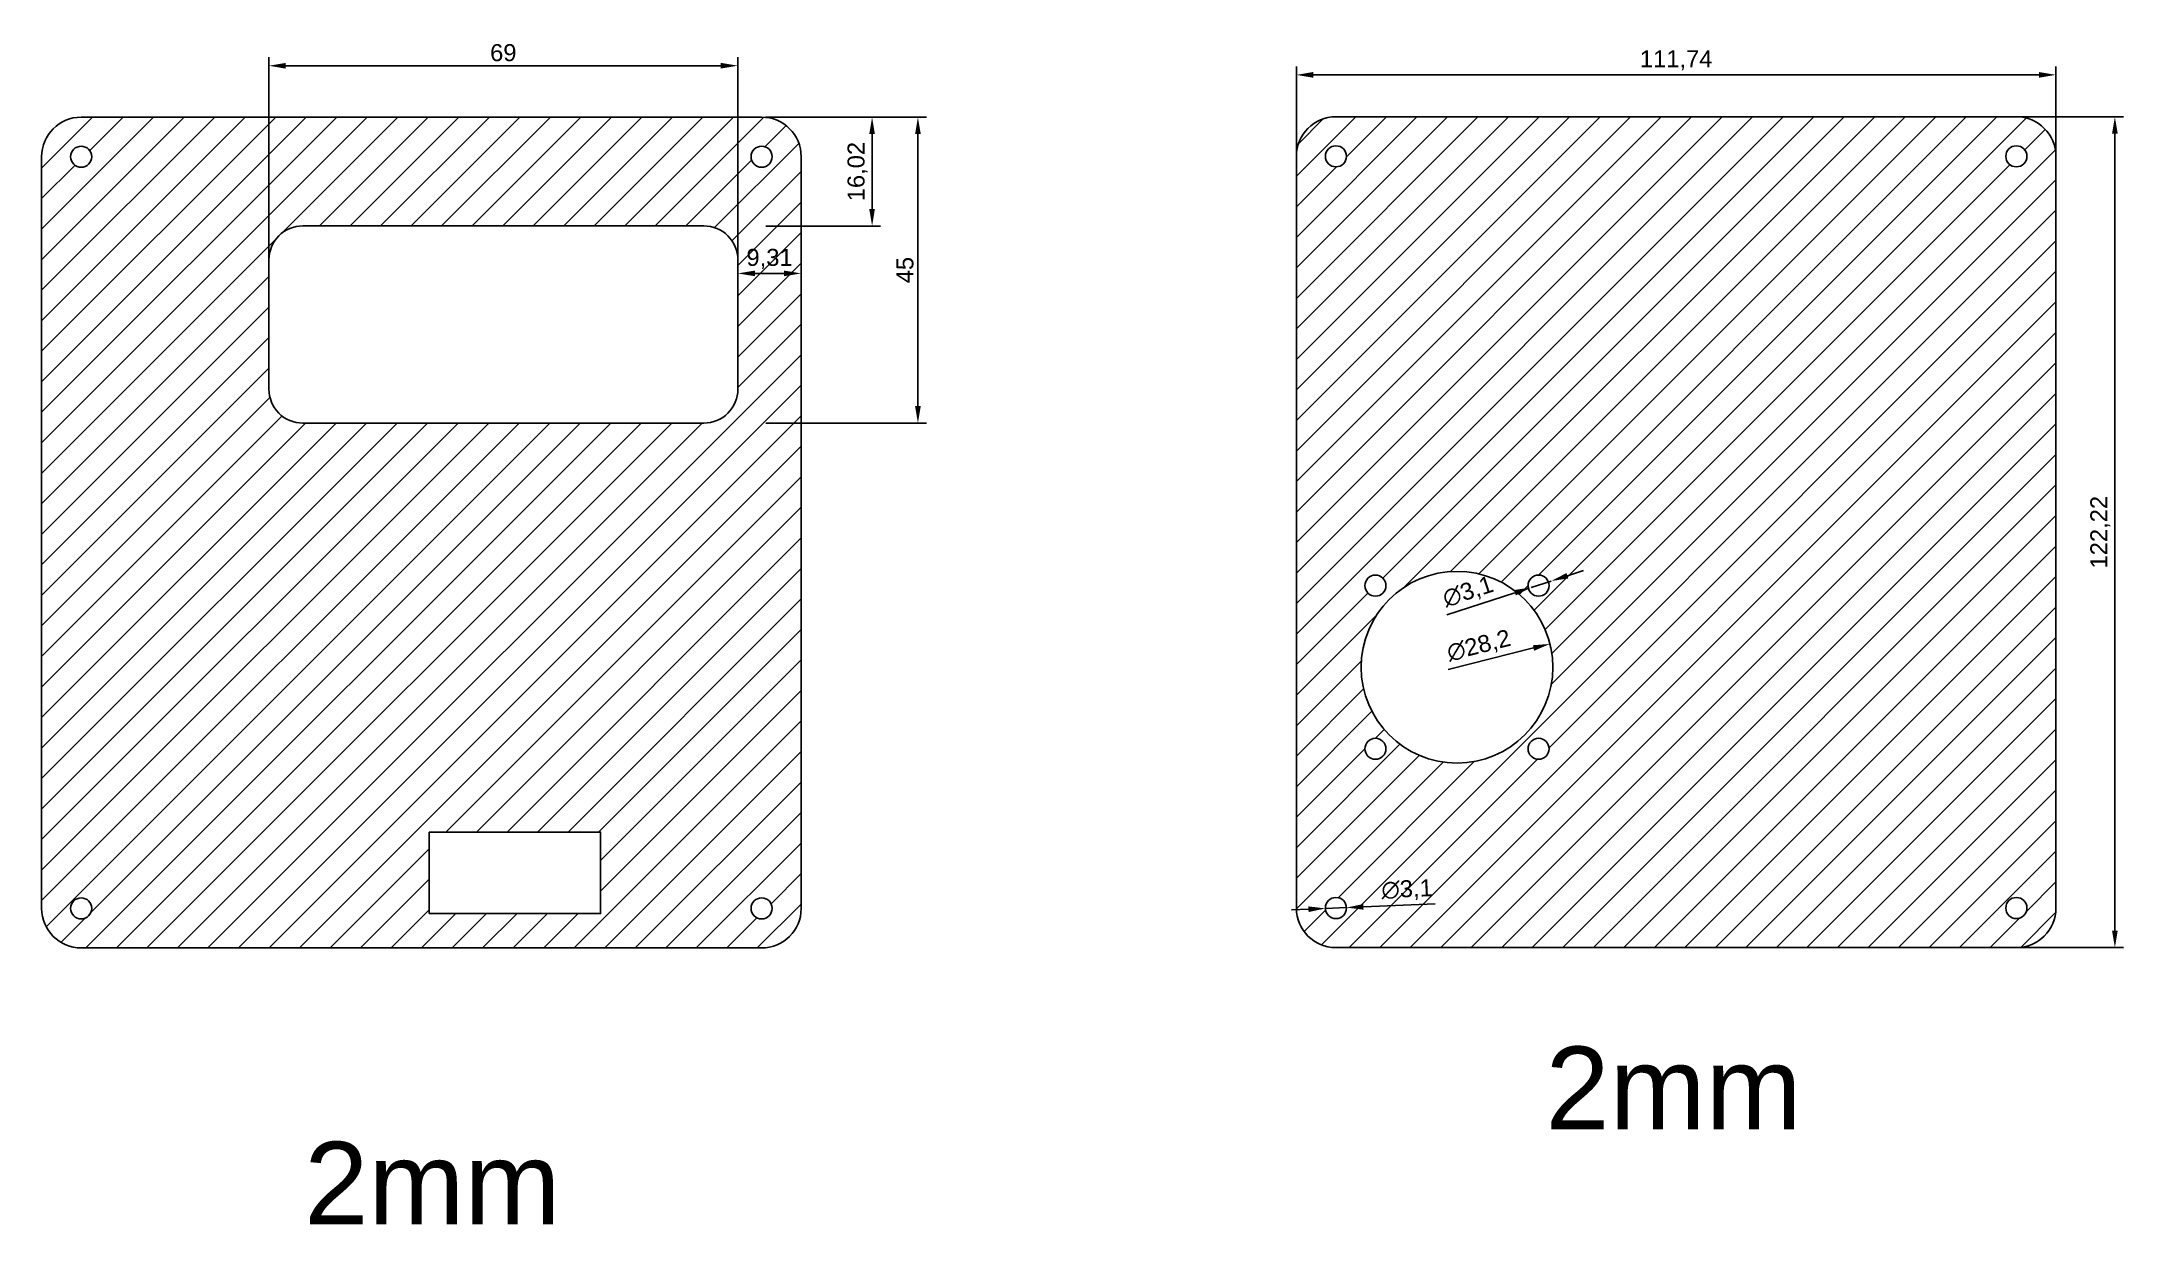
# Model space of a CAD drawing. Header units: millimetres. Extents: x 90 to 396, y 47 to 221.
import ezdxf

# ---------------------------------------------------------------- set-up
doc = ezdxf.new("R2010")
doc.units = ezdxf.units.MM
doc.styles.get("Standard").update_dxf_attribs({"font": 'arial.ttf'})
doc.dimstyles.new('ISO-25', dxfattribs={"dimtxt": 2.5, "dimasz": 2.5, "dimexe": 1.25, "dimexo": 0.625, "dimtad": 1, "dimtxsty": 'Standard', "dimcen": 2.5, "dimadec": 0, "dimazin": 0, "dimtfac": 1, "dimtmove": 0, "dimatfit": 3, "dimfxl": 1, "dimarcsym": 0})

# ---------------------------------------------------------------- blocks, each defined once
blk = doc.blocks.new('*D16')
at = {"color": 0, "lineweight": -2, "transparency": 16777216}
for p, q in [((192.65, 187.6), (192.65, 188.23)), ((195.15, 186.98), (199.46, 186.98)), ((201.96, 166.58), (201.96, 188.23))]:
    blk.add_line(p, q, dxfattribs=at)
at = {"color": 0, "transparency": 16777216}
for points in [[(195.15, 187.4), (195.15, 186.57), (192.65, 186.98)], [(199.46, 187.4), (199.46, 186.57), (201.96, 186.98)]]:
    blk.add_solid(points, dxfattribs=at)
at = {"layer": 'Defpoints', "color": 0, "transparency": 16777216}
for p in [(192.65, 186.97), (201.96, 186.98), (201.96, 165.96)]:
    blk.add_point(p, dxfattribs=at)
at = {"color": 0, "transparency": 16777216, "insert": (197.31, 189.11), "char_height": 2.5, "attachment_point": 5}
blk.add_mtext('9,31', dxfattribs=at)
blk = doc.blocks.new('*D18')
at = {"color": 0, "lineweight": -2, "transparency": 16777216}
for p, q in [((123.65, 187.6), (123.64, 218.78)), ((126.14, 217.53), (190.14, 217.54)), ((192.65, 187.61), (192.64, 218.79))]:
    blk.add_line(p, q, dxfattribs=at)
at = {"color": 0, "transparency": 16777216}
for points in [[(126.14, 217.95), (126.14, 217.11), (123.64, 217.53)], [(190.14, 217.96), (190.14, 217.12), (192.64, 217.54)]]:
    blk.add_solid(points, dxfattribs=at)
at = {"layer": 'Defpoints', "color": 0, "transparency": 16777216}
for p in [(192.64, 217.54), (123.65, 186.97), (192.65, 186.98)]:
    blk.add_point(p, dxfattribs=at)
at = {"color": 0, "transparency": 16777216, "insert": (158.14, 219.44), "char_height": 2.5, "attachment_point": 5, "rotation": 0.0094}
blk.add_mtext('69', dxfattribs=at)
blk = doc.blocks.new('*D22')
at = {"color": 0, "lineweight": -2, "transparency": 16777216}
for p, q in [((196.77, 209.97), (213.65, 209.97)), ((212.4, 207.47), (212.4, 196.45)), ((196.77, 193.95), (213.65, 193.95))]:
    blk.add_line(p, q, dxfattribs=at)
at = {"color": 0, "transparency": 16777216}
for points in [[(211.98, 207.47), (212.81, 207.47), (212.4, 209.97)], [(211.98, 196.45), (212.81, 196.45), (212.4, 193.95)]]:
    blk.add_solid(points, dxfattribs=at)
at = {"layer": 'Defpoints', "color": 0, "transparency": 16777216}
for p in [(196.14, 209.97), (196.14, 193.95), (212.4, 193.95)]:
    blk.add_point(p, dxfattribs=at)
at = {"color": 0, "transparency": 16777216, "insert": (210.27, 201.96), "char_height": 2.5, "attachment_point": 5, "rotation": 90}
blk.add_mtext('16,02', dxfattribs=at)
blk = doc.blocks.new('*D23')
at = {"color": 0, "lineweight": -2, "transparency": 16777216}
for p, q in [((196.77, 209.97), (220.39, 209.97)), ((219.14, 207.47), (219.14, 167.47)), ((196.77, 164.97), (220.39, 164.97))]:
    blk.add_line(p, q, dxfattribs=at)
at = {"color": 0, "transparency": 16777216}
for points in [[(218.72, 207.47), (219.56, 207.47), (219.14, 209.97)], [(218.72, 167.47), (219.56, 167.47), (219.14, 164.97)]]:
    blk.add_solid(points, dxfattribs=at)
at = {"layer": 'Defpoints', "color": 0, "transparency": 16777216}
for p in [(196.14, 209.97), (196.14, 164.97), (219.14, 164.97)]:
    blk.add_point(p, dxfattribs=at)
at = {"color": 0, "transparency": 16777216, "insert": (217.24, 187.47), "char_height": 2.5, "attachment_point": 5, "rotation": 90}
blk.add_mtext('45', dxfattribs=at)
blk = doc.blocks.new('*D24')
at = {"color": 0, "lineweight": -2, "transparency": 16777216}
for p, q in [((274.82, 204.83), (274.82, 217.44)), ((277.32, 216.19), (384.06, 216.19)), ((386.56, 204.83), (386.56, 217.44))]:
    blk.add_line(p, q, dxfattribs=at)
at = {"color": 0, "transparency": 16777216}
for points in [[(277.32, 216.61), (277.32, 215.77), (274.82, 216.19)], [(384.06, 216.61), (384.06, 215.77), (386.56, 216.19)]]:
    blk.add_solid(points, dxfattribs=at)
at = {"layer": 'Defpoints', "color": 0, "transparency": 16777216}
for p in [(386.56, 216.19), (274.82, 204.2), (386.56, 204.2)]:
    blk.add_point(p, dxfattribs=at)
at = {"color": 0, "transparency": 16777216, "insert": (330.69, 218.32), "char_height": 2.5, "attachment_point": 5}
blk.add_mtext('111,74', dxfattribs=at)
blk = doc.blocks.new('*D25')
at = {"color": 0, "lineweight": -2, "transparency": 16777216}
for p, q in [((381.37, 210.02), (396.49, 210.02)), ((395.24, 207.52), (395.24, 90.3)), ((381.37, 87.8), (396.49, 87.8))]:
    blk.add_line(p, q, dxfattribs=at)
at = {"color": 0, "transparency": 16777216}
for points in [[(394.82, 207.52), (395.66, 207.52), (395.24, 210.02)], [(394.82, 90.3), (395.66, 90.3), (395.24, 87.8)]]:
    blk.add_solid(points, dxfattribs=at)
at = {"layer": 'Defpoints', "color": 0, "transparency": 16777216}
for p in [(380.74, 210.02), (380.74, 87.8), (395.24, 87.8)]:
    blk.add_point(p, dxfattribs=at)
at = {"color": 0, "transparency": 16777216, "insert": (393.11, 148.91), "char_height": 2.5, "attachment_point": 5, "rotation": 90}
blk.add_mtext('122,22', dxfattribs=at)
blk = doc.blocks.new('*D26')
at = {"color": 0, "lineweight": -2, "transparency": 16777216}
blk.add_line((297.15, 128.72), (309.7, 131.88), dxfattribs=at)
at = {"color": 0, "transparency": 16777216}
blk.add_solid([(309.6, 132.28), (309.8, 131.47), (312.13, 132.48)], dxfattribs=at)
at = {"layer": 'Defpoints', "color": 0, "transparency": 16777216}
for p in [(312.13, 132.48), (284.78, 125.62)]:
    blk.add_point(p, dxfattribs=at)
at = {"color": 0, "transparency": 16777216, "insert": (301.69, 132.1), "char_height": 2.5, "attachment_point": 5, "rotation": 14.0984}
blk.add_mtext('∅28,2', dxfattribs=at)
blk = doc.blocks.new('*D27')
at = {"color": 0, "lineweight": -2, "transparency": 16777216}
for p, q in [((312.31, 141.73), (309.36, 140.78)), ((314.69, 142.51), (317.06, 143.28)), ((296.96, 136.75), (306.98, 140))]:
    blk.add_line(p, q, dxfattribs=at)
at = {"color": 0, "transparency": 16777216}
for points in [[(314.56, 142.9), (314.82, 142.11), (312.31, 141.73)], [(306.85, 140.4), (307.11, 139.61), (309.36, 140.78)]]:
    blk.add_solid(points, dxfattribs=at)
at = {"layer": 'Defpoints', "color": 0, "transparency": 16777216}
for p in [(312.31, 141.73), (309.36, 140.78)]:
    blk.add_point(p, dxfattribs=at)
at = {"color": 0, "transparency": 16777216, "insert": (300.11, 140.05), "char_height": 2.5, "attachment_point": 5, "rotation": 18.0055}
blk.add_mtext('∅3,1', dxfattribs=at)
blk = doc.blocks.new('*D28')
at = {"color": 0, "lineweight": -2, "transparency": 16777216}
for p, q in [((276.59, 93.45), (274.1, 93.34)), ((279.09, 93.56), (282.19, 93.69)), ((295.22, 94.25), (284.69, 93.8))]:
    blk.add_line(p, q, dxfattribs=at)
at = {"color": 0, "transparency": 16777216}
for points in [[(276.58, 93.87), (276.61, 93.03), (279.09, 93.56)], [(284.67, 94.21), (284.7, 93.38), (282.19, 93.69)]]:
    blk.add_solid(points, dxfattribs=at)
at = {"layer": 'Defpoints', "color": 0, "transparency": 16777216}
for p in [(279.09, 93.56), (282.19, 93.69)]:
    blk.add_point(p, dxfattribs=at)
at = {"color": 0, "transparency": 16777216, "insert": (291.11, 96.24), "char_height": 2.5, "attachment_point": 5, "rotation": 2.4518}
blk.add_mtext('∅3,1', dxfattribs=at)

msp = doc.modelspace()

# ---------------------------------------------------------------- hatches: boundary and pattern name
h = msp.add_hatch()
h.set_pattern_fill('ANSI31', color=256)
h.paths.add_polyline_path([(201.962, 204.15, 0.4142136), (196.142, 209.97), (96.038, 209.97, 0.4142136), (90.218, 204.15), (90.218, 93.57, 0.4142136), (96.038, 87.75), (196.142, 87.75, 0.4142136), (201.962, 93.57)])
h.paths.add_polyline_path([(123.649, 169.97), (123.649, 188.97, -0.4142136), (128.649, 193.97), (187.646, 193.97, -0.4142136), (192.646, 188.97), (192.646, 169.97, -0.4142136), (187.646, 164.97), (128.649, 164.97, -0.4142136)], flags=16)
h.paths.add_polyline_path([(147.25, 104.808), (172.45, 104.808), (172.45, 92.808), (147.25, 92.808)], flags=16)
h.paths.add_polyline_path([(97.588, 93.57, -1), (94.488, 93.57, -1)], flags=16)
h.paths.add_polyline_path([(94.488, 204.15, -1), (97.588, 204.15, -1)], flags=16)
h.paths.add_polyline_path([(197.692, 93.57, -1), (194.592, 93.57, -1)], flags=16)
h.paths.add_polyline_path([(194.592, 204.15, -1), (197.692, 204.15, -1)], flags=16)
h.paths.add_polyline_path([(193.53, 186.736), (201.578, 186.736), (201.578, 191.888), (193.53, 191.888)], flags=24)
h = msp.add_hatch()
h.set_pattern_fill('ANSI31', color=256)
h.set_pattern_definition([(45, (-164.1576, 31.697), (-2.245064, 2.245064), [])])
h.paths.add_polyline_path([(274.821, 93.624, 0.4142136), (280.641, 87.804), (380.745, 87.804, 0.4142136), (386.565, 93.624), (386.565, 204.204, 0.4142136), (380.745, 210.024), (280.641, 210.024, 0.4142136), (274.821, 204.204)])
h.paths.add_polyline_path([(312.001, 141.05, -1), (308.901, 141.05, -1)], flags=16)
h.paths.add_polyline_path([(312.551, 129.05, -1), (284.351, 129.05, -1)], flags=16)
h.paths.add_polyline_path([(312.001, 117.05, -1), (308.901, 117.05, -1)], flags=16)
h.paths.add_polyline_path([(284.901, 141.05, -1), (288.001, 141.05, -1)], flags=16)
h.paths.add_polyline_path([(288.001, 117.05, -1), (284.901, 117.05, -1)], flags=16)
h.paths.add_polyline_path([(279.091, 204.204, -1), (282.191, 204.204, -1)], flags=16)
h.paths.add_polyline_path([(282.191, 93.624, -1), (279.091, 93.624, -1)], flags=16)
h.paths.add_polyline_path([(379.195, 204.204, -1), (382.295, 204.204, -1)], flags=16)
h.paths.add_polyline_path([(382.295, 93.624, -1), (379.195, 93.624, -1)], flags=16)

# ---------------------------------------------------------------- linework, layer by layer
for p, q in [((196.142, 209.97), (96.038, 209.97)), ((380.745, 210.024), (280.641, 210.024)), ((90.218, 204.15), (90.218, 93.57)), ((201.962, 93.57), (201.962, 204.15)), ((274.821, 204.204), (274.821, 93.624)), ((386.565, 93.624), (386.565, 204.204)), ((96.038, 87.75), (196.142, 87.75)), ((280.641, 87.804), (380.745, 87.804))]:
    msp.add_line(p, q)
msp.add_lwpolyline([(128.649, 193.97), (187.646, 193.97, -0.4142136), (192.646, 188.97), (192.646, 169.97, -0.4142136), (187.646, 164.97), (128.649, 164.97, -0.4142136), (123.649, 169.97), (123.649, 188.97, -0.4142136)], format="xyb", close=True)
msp.add_lwpolyline([(147.25, 104.808), (172.45, 104.808), (172.45, 92.808), (147.25, 92.808)], close=True)
for centre, radius in [((96.038, 204.15), 1.55), ((196.142, 204.15), 1.55), ((280.641, 204.204), 1.55), ((380.745, 204.204), 1.55), ((298.451, 129.05), 14.1), ((286.451, 141.05), 1.55), ((310.451, 141.05), 1.55), ((286.451, 117.05), 1.55), ((310.451, 117.05), 1.55), ((96.038, 93.57), 1.55), ((196.142, 93.57), 1.55), ((280.641, 93.624), 1.55), ((380.745, 93.624), 1.55)]:
    msp.add_circle(centre, radius)
for centre, start, end in [((96.038, 204.15), 90, 180), ((196.142, 204.15), 0, 90), ((280.641, 204.204), 90, 180), ((380.745, 204.204), 0, 90), ((96.038, 93.57), 180, 270), ((196.142, 93.57), 270, 360), ((280.641, 93.624), 180, 270), ((380.745, 93.624), 270, 360)]:
    msp.add_arc(centre, 5.82, start, end)

# ---------------------------------------------------------------- texts
for p in [(311.467, 61.092), (128.854, 47.09)]:
    msp.add_text('2mm', height=12.1465).set_placement(p)

# ---------------------------------------------------------------- dimensions: what is measured, and where the dimension line sits
for p1, p2, distance, picture, middle in [((123.65, 186.97), (192.65, 186.982), 30.56, '*D18', (158.144, 219.437)), ((380.745, 210.024), (380.745, 87.804), 14.494, '*D25', (393.111, 148.914))]:
    dim = msp.add_aligned_dim(p1=p1, p2=p2, distance=distance, dimstyle='ISO-25')
    dim.commit()
    dim.dimension.update_dxf_attribs({"geometry": picture, "text_midpoint": middle})
for base, p1, p2, picture, middle in [((386.565, 216.189), (274.821, 204.204), (386.565, 204.204), '*D24', (330.693, 218.316)), ((201.962, 186.982), (192.65, 186.97), (201.962, 165.958), '*D16', (197.306, 189.109))]:
    dim = msp.add_linear_dim(base=base, p1=p1, p2=p2, dimstyle='ISO-25')
    dim.commit()
    dim.dimension.update_dxf_attribs({"geometry": picture, "text_midpoint": middle})
for base, p2, picture, middle in [((212.398, 193.946), (196.142, 193.946), '*D22', (210.27, 201.958)), ((219.139, 164.97), (196.142, 164.97), '*D23', (217.243, 187.47))]:
    dim = msp.add_linear_dim(base=base, p1=(196.142, 209.97), p2=p2, angle=90, dimstyle='ISO-25')
    dim.commit()
    dim.dimension.update_dxf_attribs({"geometry": picture, "text_midpoint": middle})
for p1, p2, picture, middle in [((312.309, 141.734), (309.361, 140.776), '*D27', (300.113, 140.05)), ((279.092, 93.558), (282.189, 93.691), '*D28', (291.2, 94.076))]:
    dim = msp.add_diameter_dim_2p(p1=p1, p2=p2, dimstyle='ISO-25')
    dim.commit()
    dim.dimension.update_dxf_attribs({"geometry": picture, "text_midpoint": middle})
dim = msp.add_diameter_dim_2p(p1=(284.776, 125.616), p2=(312.126, 132.485), dimstyle='ISO-25')
dim.commit()
dim.dimension.update_dxf_attribs({"geometry": '*D26', "text_midpoint": (302.215, 129.996), "dimtype": 163})

doc.saveas('drawing.dxf')
